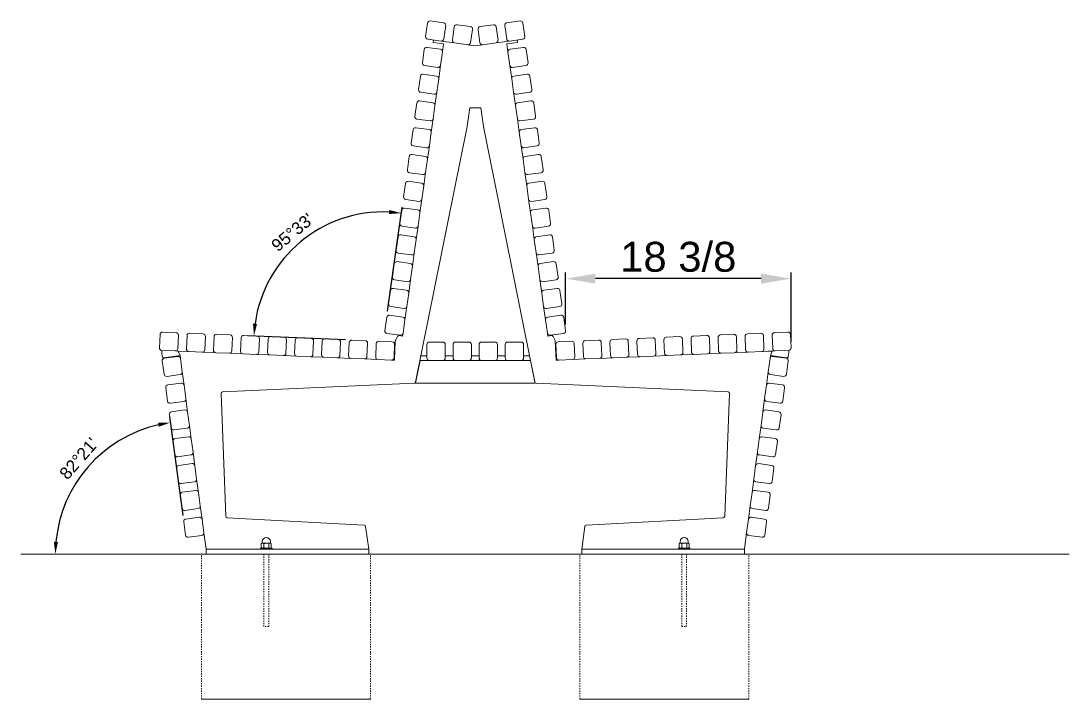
# Model space of a CAD drawing. Header units: inches. Extents: x -7 to 252, y -1 to 205.
# Drawn here: x 166.4 to 251.8, y 142.3 to 197.5 of the extents above; entities that cross this region are included whole.
import ezdxf

# ---------------------------------------------------------------- set-up
doc = ezdxf.new("R2010")
doc.units = ezdxf.units.IN
doc.linetypes.add('HIDDEN', pattern=[1.905, 1.27, -0.635])
for name, color, linetype, lineweight in [('ZANO_R', 7, 'Continuous', 0), ('ZANO_R_przerywana', 250, 'HIDDEN', 0), ('ZANO_W', 1, 'Continuous', 0)]:
    doc.layers.add(name, color=color, linetype=linetype, lineweight=lineweight)
doc.styles.get("Standard").update_dxf_attribs({"font": 'ARIALUNI.TTF'})
doc.dimstyles.new('amerykanie', dxfattribs={"dimtxt": 50, "dimasz": 50, "dimexe": 0.5, "dimexo": 0.5, "dimgap": 1, "dimtad": 1, "dimdec": 0, "dimzin": 0, "dimlunit": 5, "dimtxsty": 'Standard', "dimcen": 0.09, "dimclrd": 1, "dimclre": 1, "dimclrt": 1, "dimazin": 0, "dimtfac": 1, "dimtdec": 0, "dimtmove": 0, "dimatfit": 3, "dimfxl": 1, "dimtzin": 0, "dimarcsym": 1})

# ---------------------------------------------------------------- blocks, each defined once
blk = doc.blocks.new('*D374')
at = {"layer": 'ZANO_W', "color": 1, "lineweight": -2}
blk.add_line((179.6, 157.21), (178.515, 165.297), dxfattribs=at)
blk.add_arc((180.021, 154.073), 10.825, 102.9367, 174.70526, dxfattribs=at)
at = {"layer": 'ZANO_W', "color": 1}
for points in [[(177.627, 164.459), (177.568, 164.787), (178.581, 164.802)], [(169.075, 155.079), (169.408, 155.064), (169.196, 154.073)]]:
    blk.add_solid(points, dxfattribs=at)
at = {"layer": 'ZANO_W', "color": 1, "insert": (171.109, 161.868), "char_height": 1, "attachment_point": 5, "rotation": 48.82098}
blk.add_mtext("82%%d21'", dxfattribs=at)
blk = doc.blocks.new('*D375')
at = {"layer": 'ZANO_W', "color": 1, "lineweight": -2}
for p, q in [((196.274, 173.875), (197.464, 182.365)), ((192.851, 171.542), (184.88, 171.879))]:
    blk.add_line(p, q, dxfattribs=at)
blk.add_arc((195.929, 171.412), 10.559, 87.45341, 172.15175, dxfattribs=at)
at = {"layer": 'ZANO_W', "color": 1}
for points in [[(196.383, 181.795), (196.414, 182.127), (197.394, 181.87)], [(185.303, 172.869), (185.635, 172.839), (185.379, 171.858)]]:
    blk.add_solid(points, dxfattribs=at)
at = {"layer": 'ZANO_W', "color": 1, "insert": (188.52, 180.304), "char_height": 1, "attachment_point": 5, "rotation": 39.80258}
blk.add_mtext("95%%d33'", dxfattribs=at)
blk = doc.blocks.new('*D376')
at = {"layer": 'ZANO_W', "color": 1, "lineweight": -2}
for p, q in [((210.779, 172.788), (210.779, 177.028)), ((229.151, 171.383), (229.151, 177.028)), ((226.714, 176.528), (213.216, 176.528))]:
    blk.add_line(p, q, dxfattribs=at)
at = {"layer": 'ZANO_W', "color": 1}
for points in [[(213.216, 176.934), (213.216, 176.122), (210.779, 176.528)], [(226.714, 176.122), (226.714, 176.934), (229.151, 176.528)]]:
    blk.add_solid(points, dxfattribs=at)
at = {"layer": 'ZANO_W', "color": 1, "insert": (219.965, 178.294), "char_height": 2.4375, "attachment_point": 5}
blk.add_mtext('18 3/8', dxfattribs=at)

msp = doc.modelspace()

# ---------------------------------------------------------------- linework, layer by layer
at = {"layer": 'ZANO_R'}
for p, q in [((199.3721, 196.27173), (199.52504, 197.36343)), ((199.7473, 197.53107), (200.839, 197.37813)), ((205.99161, 197.37813), (207.08331, 197.53107)), ((207.30557, 197.36343), (207.4585, 196.27173)), ((201.00663, 197.15587), (200.8537, 196.06418)), ((201.5555, 195.96586), (201.70844, 197.05756)), ((201.93069, 197.2252), (203.02239, 197.07226)), ((203.19003, 196.85), (203.03709, 195.75831)), ((203.79352, 195.75831), (203.64058, 196.85)), ((203.80822, 197.07226), (204.89992, 197.2252)), ((205.12217, 197.05756), (205.27511, 195.96586)), ((205.97691, 196.06418), (205.82398, 197.15587)), ((200.63144, 195.89654), (199.53974, 196.04948)), ((200.00761, 195.98393), (199.97572, 195.77638)), ((199.97572, 195.77638), (200.83624, 195.65583)), ((200.63144, 195.89654), (201.72314, 195.74361)), ((200.74521, 195.00601), (200.83624, 195.65583)), ((202.81484, 195.59067), (201.72314, 195.74361)), ((205.10747, 195.74361), (204.01577, 195.59067)), ((206.19917, 195.89654), (205.10747, 195.74361)), ((205.99435, 195.65596), (206.85211, 195.77612)), ((206.0854, 195.00601), (205.99435, 195.65596)), ((207.29087, 196.04948), (206.19917, 195.89654)), ((206.85211, 195.77612), (206.823, 195.98393)), ((199.11068, 194.12187), (199.26362, 195.21356)), ((199.48588, 195.3812), (200.57757, 195.22826)), ((200.74521, 195.00601), (200.59227, 193.91431)), ((202.81484, 195.59067), (203.41531, 195.50655)), ((204.01577, 195.59067), (203.41531, 195.50655)), ((206.23833, 193.91431), (206.0854, 195.00601)), ((206.25303, 195.22826), (207.34473, 195.3812)), ((207.56699, 195.21356), (207.71992, 194.12187)), ((200.37002, 193.74667), (199.27832, 193.89961)), ((200.43934, 192.82261), (200.59227, 193.91431)), ((206.39127, 192.82261), (206.23833, 193.91431)), ((207.55229, 193.89961), (206.46059, 193.74667)), ((199.18001, 193.1978), (200.2717, 193.04487)), ((206.55891, 193.04487), (207.6506, 193.1978)), ((198.80481, 191.93847), (198.95775, 193.03017)), ((200.43934, 192.82261), (200.2864, 191.73091)), ((206.54421, 191.73091), (206.39127, 192.82261)), ((207.87286, 193.03017), (208.0258, 191.93847)), ((200.06415, 191.56328), (198.97245, 191.71621)), ((200.13347, 190.63921), (200.2864, 191.73091)), ((206.69714, 190.63921), (206.54421, 191.73091)), ((207.85816, 191.71621), (206.76646, 191.56328)), ((198.49894, 189.75507), (198.65188, 190.84677)), ((198.87413, 191.01441), (199.96583, 190.86147)), ((200.13347, 190.63921), (199.98053, 189.54752)), ((206.85008, 189.54752), (206.69714, 190.63921)), ((206.86478, 190.86147), (207.95648, 191.01441)), ((208.17873, 190.84677), (208.33167, 189.75507)), ((202.96795, 190.44051), (202.75547, 188.92381)), ((202.96795, 190.44051), (203.86266, 190.44051)), ((203.86266, 190.44051), (204.07514, 188.92381)), ((202.75428, 188.91685), (198.55723, 168.1021)), ((198.56826, 188.83101), (199.65996, 188.67807)), ((199.75827, 189.37988), (198.66658, 189.53282)), ((199.8276, 188.45582), (199.98053, 189.54752)), ((204.07632, 188.91685), (208.27338, 168.1021)), ((207.00301, 188.45582), (206.85008, 189.54752)), ((208.16403, 189.53282), (207.07233, 189.37988)), ((207.17065, 188.67807), (208.26235, 188.83101)), ((198.19307, 187.57168), (198.34601, 188.66337)), ((199.8276, 188.45582), (199.67466, 187.36412)), ((207.15595, 187.36412), (207.00301, 188.45582)), ((208.4846, 188.66337), (208.63754, 187.57168)), ((199.4524, 187.19648), (198.3607, 187.34942)), ((199.52172, 186.27242), (199.67466, 187.36412)), ((207.30889, 186.27242), (207.15595, 187.36412)), ((208.4699, 187.34942), (207.37821, 187.19648)), ((197.8872, 185.38828), (198.04013, 186.47998)), ((198.26239, 186.64761), (199.35409, 186.49468)), ((199.52172, 186.27242), (199.36879, 185.18072)), ((207.46182, 185.18072), (207.30889, 186.27242)), ((207.47652, 186.49468), (208.56822, 186.64761)), ((208.79048, 186.47998), (208.94341, 185.38828)), ((199.14653, 185.01309), (198.05483, 185.16602)), ((199.21585, 184.08903), (199.36879, 185.18072)), ((207.61476, 184.08903), (207.46182, 185.18072)), ((208.77578, 185.16602), (207.68408, 185.01309)), ((197.58132, 183.20488), (197.73426, 184.29658)), ((197.95652, 184.46422), (199.04821, 184.31128)), ((199.21585, 184.08903), (199.06292, 182.99733)), ((207.76769, 182.99733), (207.61476, 184.08903)), ((207.78239, 184.31128), (208.87409, 184.46422)), ((209.09635, 184.29658), (209.24928, 183.20488)), ((198.84066, 182.82969), (197.74896, 182.98263)), ((198.90998, 181.90563), (199.06292, 182.99733)), ((207.92063, 181.90563), (207.76769, 182.99733)), ((209.08165, 182.98263), (207.98995, 182.82969)), ((197.27545, 181.02149), (197.42839, 182.11319)), ((197.65065, 182.28082), (198.74234, 182.12789)), ((208.08827, 182.12789), (209.17996, 182.28082)), ((209.40222, 182.11319), (209.55516, 181.02149)), ((198.90998, 181.90563), (198.75704, 180.81393)), ((208.07357, 180.81393), (207.92063, 181.90563)), ((198.53479, 180.6463), (197.44309, 180.79923)), ((198.60411, 179.72223), (198.75704, 180.81393)), ((208.2265, 179.72223), (208.07357, 180.81393)), ((209.38752, 180.79923), (208.29582, 180.6463)), ((196.96958, 178.83809), (197.12252, 179.92979)), ((197.34477, 180.09743), (198.43647, 179.94449)), ((198.60411, 179.72223), (198.45117, 178.63054)), ((208.37944, 178.63054), (208.2265, 179.72223)), ((208.39414, 179.94449), (209.48584, 180.09743)), ((209.70809, 179.92979), (209.86103, 178.83809)), ((198.22892, 178.4629), (197.13722, 178.61584)), ((198.29823, 177.53884), (198.45117, 178.63054)), ((208.53237, 177.53884), (208.37944, 178.63054)), ((209.69339, 178.61584), (208.60169, 178.4629)), ((196.66371, 176.6547), (196.81665, 177.74639)), ((197.0389, 177.91403), (198.1306, 177.76109)), ((208.70001, 177.76109), (209.79171, 177.91403)), ((210.01396, 177.74639), (210.1669, 176.6547)), ((198.29823, 177.53884), (198.1453, 176.44714)), ((208.68531, 176.44714), (208.53237, 177.53884)), ((197.92304, 176.2795), (196.83134, 176.43244)), ((197.99236, 175.35544), (198.1453, 176.44714)), ((208.83825, 175.35544), (208.68531, 176.44714)), ((209.99926, 176.43244), (208.90757, 176.2795)), ((196.35784, 174.4713), (196.51077, 175.563)), ((196.73303, 175.73063), (197.82473, 175.5777)), ((197.99236, 175.35544), (197.83943, 174.26374)), ((208.99118, 174.26374), (208.83825, 175.35544)), ((209.00588, 175.5777), (210.09758, 175.73063)), ((210.31984, 175.563), (210.47277, 174.4713)), ((197.68649, 173.17205), (197.83943, 174.26374)), ((209.14412, 173.17205), (208.99118, 174.26374)), ((196.42716, 173.54724), (197.51886, 173.3943)), ((197.61717, 174.09611), (196.52547, 174.24904)), ((210.30514, 174.24904), (209.21344, 174.09611)), ((209.31175, 173.3943), (210.40345, 173.54724)), ((196.05197, 172.2879), (196.2049, 173.3796)), ((197.68649, 173.17205), (197.53356, 172.08035)), ((209.29705, 172.08035), (209.14412, 173.17205)), ((210.62571, 173.3796), (210.77864, 172.2879)), ((177.6796, 170.88331), (177.72615, 171.98469)), ((177.93114, 172.17305), (179.03251, 172.1265)), ((179.22087, 171.92152), (179.17432, 170.82014)), ((179.88235, 170.79022), (179.9289, 171.89159)), ((180.13389, 172.07995), (181.23526, 172.0334)), ((181.42362, 171.82842), (181.37707, 170.72704)), ((182.0851, 170.69712), (182.13165, 171.79849)), ((182.33664, 171.98685), (183.43801, 171.9403)), ((183.62637, 171.73532), (183.57982, 170.63394)), ((184.28785, 170.60402), (184.3344, 171.70539)), ((184.53939, 171.89375), (185.64076, 171.8472)), ((186.74214, 171.80065), (187.84351, 171.7541)), ((188.94489, 171.70755), (190.04626, 171.661)), ((197.3113, 171.91271), (196.2196, 172.06565)), ((196.90456, 171.47426), (197.07342, 171.82353)), ((197.19614, 171.88909), (197.50078, 171.84641)), ((197.50078, 171.84641), (197.53356, 172.08035)), ((209.32983, 171.84641), (209.29705, 172.08035)), ((209.63447, 171.88909), (209.32983, 171.84641)), ((210.61101, 172.06565), (209.51931, 171.91271)), ((209.92605, 171.47426), (209.75719, 171.82353)), ((216.78443, 171.66101), (217.8858, 171.70756)), ((218.98718, 171.75411), (220.08855, 171.80066)), ((221.18993, 171.84721), (222.2913, 171.89376)), ((222.49629, 171.70539), (222.54284, 170.60402)), ((223.25087, 170.63394), (223.20432, 171.73532)), ((223.39268, 171.94031), (224.49405, 171.98686)), ((224.69904, 171.79849), (224.74559, 170.69712)), ((225.45362, 170.72704), (225.40707, 171.82842)), ((225.59543, 172.03341), (226.6968, 172.07996)), ((226.90179, 171.89159), (226.94834, 170.79022)), ((227.65637, 170.82014), (227.60982, 171.92152)), ((227.79818, 172.12651), (228.89955, 172.17305)), ((229.10454, 171.98469), (229.15109, 170.88332)), ((185.82912, 171.64222), (185.78257, 170.54084)), ((186.4906, 170.51092), (186.53715, 171.61229)), ((188.03187, 171.54912), (187.98532, 170.44774)), ((188.69335, 170.41782), (188.7399, 171.51919)), ((190.23462, 171.45602), (190.18807, 170.35464)), ((190.8961, 170.32472), (190.94265, 171.42609)), ((191.14764, 171.61445), (192.24901, 171.5679)), ((192.43737, 171.36292), (192.39082, 170.26154)), ((193.09885, 170.23162), (193.1454, 171.33299)), ((193.35039, 171.52135), (194.45176, 171.4748)), ((194.64012, 171.26982), (194.59357, 170.16844)), ((195.3016, 170.13852), (195.34815, 171.23989)), ((195.55314, 171.42825), (196.65451, 171.38171)), ((196.84287, 171.17672), (196.79632, 170.07534)), ((196.82735, 169.87701), (196.89289, 171.42784)), ((199.47832, 170.06011), (199.47832, 171.16247)), ((199.67517, 171.35932), (200.77753, 171.35932)), ((200.97438, 171.16247), (200.97438, 170.06011)), ((201.6043, 170.06011), (201.6043, 171.16247)), ((201.80115, 171.35932), (202.90351, 171.35932)), ((203.10036, 171.16247), (203.10036, 170.06011)), ((203.73027, 170.06011), (203.73027, 171.16247)), ((203.92712, 171.35932), (205.02948, 171.35932)), ((205.22633, 171.16247), (205.22633, 170.06011)), ((205.85625, 170.06011), (205.85625, 171.16247)), ((206.0531, 171.35932), (207.15546, 171.35932)), ((207.35231, 171.16247), (207.35231, 170.06011)), ((210.00326, 169.87701), (209.93772, 171.42784)), ((210.03437, 170.07535), (209.98782, 171.17672)), ((210.17618, 171.38171), (211.27755, 171.42826)), ((211.48254, 171.2399), (211.52909, 170.13852)), ((212.23712, 170.16845), (212.19057, 171.26982)), ((212.37893, 171.47481), (213.4803, 171.52136)), ((213.68529, 171.333), (213.73184, 170.23162)), ((214.43987, 170.26155), (214.39332, 171.36292)), ((214.58168, 171.56791), (215.68305, 171.61446)), ((215.88804, 171.4261), (215.93459, 170.32472)), ((216.64262, 170.35465), (216.59607, 171.45602)), ((218.09079, 171.5192), (218.13734, 170.41782)), ((218.84537, 170.44775), (218.79882, 171.54912)), ((220.29354, 171.61229), (220.34009, 170.51092)), ((221.04812, 170.54084), (221.00157, 171.64222)), ((177.86887, 170.67829), (177.86221, 170.52095)), ((177.90593, 170.18319), (177.86221, 170.52095)), ((178.96933, 170.63178), (177.86796, 170.67833)), ((179.35831, 170.25834), (178.03877, 170.08129)), ((178.07612, 170.04658), (179.16869, 170.19317)), ((178.96933, 170.63178), (179.20526, 170.62181)), ((179.35868, 170.25747), (179.20526, 170.62181)), ((179.20526, 170.62181), (180.07071, 170.58523)), ((179.38997, 170.02425), (179.35868, 170.25747)), ((179.38997, 170.02425), (179.53656, 168.93168)), ((181.17208, 170.53868), (180.07071, 170.58523)), ((181.17208, 170.53868), (182.27346, 170.49213)), ((183.37483, 170.44558), (182.27346, 170.49213)), ((183.37483, 170.44558), (184.47621, 170.39903)), ((185.57758, 170.35248), (184.47621, 170.39903)), ((185.57758, 170.35248), (186.67896, 170.30593)), ((187.78033, 170.25938), (186.67896, 170.30593)), ((187.78033, 170.25938), (188.88171, 170.21283)), ((189.98308, 170.16628), (188.88171, 170.21283)), ((189.98308, 170.16628), (191.08446, 170.11973)), ((192.18584, 170.07318), (191.08446, 170.11973)), ((192.18584, 170.07318), (193.28721, 170.02663)), ((194.38859, 169.98008), (193.28721, 170.02663)), ((194.38859, 169.98008), (195.48996, 169.93353)), ((198.98975, 170.24712), (199.47832, 170.24712)), ((200.97438, 170.24712), (201.6043, 170.24712)), ((203.10036, 170.24712), (203.73027, 170.24712)), ((205.22633, 170.24712), (205.85625, 170.24712)), ((207.35231, 170.24712), (207.84086, 170.24712)), ((212.4421, 169.98008), (211.34073, 169.93354)), ((212.4415, 169.98006), (211.34132, 169.93356)), ((213.54348, 170.02663), (212.4421, 169.98008)), ((214.64485, 170.07318), (213.54348, 170.02663)), ((214.64425, 170.07316), (213.54407, 170.02666)), ((215.74623, 170.11973), (214.64485, 170.07318)), ((216.8476, 170.16628), (215.74623, 170.11973)), ((216.84701, 170.16626), (215.74682, 170.11976)), ((217.94898, 170.21283), (216.8476, 170.16628)), ((219.05035, 170.25938), (217.94898, 170.21283)), ((219.04976, 170.25936), (217.94957, 170.21286)), ((220.15173, 170.30593), (219.05035, 170.25938)), ((221.2531, 170.35248), (220.15173, 170.30593)), ((221.25251, 170.35246), (220.15233, 170.30596)), ((222.35448, 170.39903), (221.2531, 170.35248)), ((223.45585, 170.44558), (222.35448, 170.39903)), ((223.45526, 170.44556), (222.35508, 170.39906)), ((224.55723, 170.49213), (223.45585, 170.44558)), ((225.6586, 170.53868), (224.55723, 170.49213)), ((225.65801, 170.53866), (224.55783, 170.49216)), ((226.75998, 170.58523), (225.6586, 170.53868)), ((227.62534, 170.62181), (226.75998, 170.58523)), ((227.86076, 170.63176), (226.76058, 170.58526)), ((227.29392, 168.93078), (227.44052, 170.02335)), ((227.44052, 170.02335), (227.47193, 170.25747)), ((227.47193, 170.25747), (227.62534, 170.62181)), ((227.4723, 170.25834), (228.79182, 170.08129)), ((227.6618, 170.19227), (228.75437, 170.04568)), ((228.96273, 170.67833), (227.86135, 170.63178)), ((228.92466, 170.18319), (228.96837, 170.52095)), ((228.96172, 170.67829), (228.96837, 170.52095)), ((178.05379, 168.73273), (177.9072, 169.8253)), ((196.59134, 169.88698), (195.48996, 169.93353)), ((196.59134, 169.88698), (196.82735, 169.87701)), ((198.53816, 168.00736), (198.91574, 169.86326)), ((198.91574, 169.86326), (207.91487, 169.86326)), ((207.91487, 169.86326), (208.29245, 168.00736)), ((210.23935, 169.88699), (210.00326, 169.87701)), ((210.23876, 169.88696), (210.00326, 169.87701)), ((211.34073, 169.93354), (210.23935, 169.88699)), ((228.92329, 169.8244), (228.7767, 168.73183)), ((179.36764, 168.7104), (178.27507, 168.56381)), ((179.68316, 167.83911), (179.53656, 168.93168)), ((227.14733, 167.83821), (227.29392, 168.93078)), ((228.55542, 168.56291), (227.46285, 168.7095)), ((178.34698, 166.5476), (178.20039, 167.64017)), ((178.36931, 167.86144), (179.46188, 168.00804)), ((179.68316, 167.83911), (179.82975, 166.74655)), ((198.44687, 168.00746), (182.81529, 167.29018)), ((198.53823, 168.00772), (198.44687, 168.00746)), ((208.29245, 168.00736), (198.53816, 168.00736)), ((208.31227, 168.03578), (208.28668, 168.03571)), ((208.38374, 168.00746), (224.01532, 167.29018)), ((227.00074, 166.74565), (227.14733, 167.83821)), ((227.36861, 168.00714), (228.46118, 167.86054)), ((228.6301, 167.63926), (228.48351, 166.5467)), ((179.97634, 165.65398), (179.82975, 166.74655)), ((182.70268, 167.16767), (183.08635, 157.15745)), ((224.128, 167.16992), (223.74424, 157.15745)), ((224.12793, 167.16767), (223.74426, 157.15745)), ((226.85414, 165.65308), (227.00074, 166.74565)), ((179.66083, 166.52527), (178.56826, 166.37867)), ((178.6625, 165.67631), (179.75506, 165.8229)), ((227.07542, 165.822), (228.16799, 165.67541)), ((228.26223, 166.37777), (227.16966, 166.52437)), ((178.64017, 164.36246), (178.49357, 165.45503)), ((179.97634, 165.65398), (180.12294, 164.56141)), ((226.70755, 164.56051), (226.85414, 165.65308)), ((228.33691, 165.45413), (228.19032, 164.36156)), ((179.95401, 164.34013), (178.86145, 164.19354)), ((180.26953, 163.46884), (180.12294, 164.56141)), ((226.56096, 163.46794), (226.70755, 164.56051)), ((227.96904, 164.19264), (226.87647, 164.33923)), ((178.93335, 162.17733), (178.78676, 163.26989)), ((178.95568, 163.49117), (180.04825, 163.63777)), ((180.26953, 163.46884), (180.41612, 162.37628)), ((226.41436, 162.37538), (226.56096, 163.46794)), ((226.78224, 163.63687), (227.8748, 163.49027)), ((228.04373, 163.26899), (227.89713, 162.17643)), ((180.56272, 161.28371), (180.41612, 162.37628)), ((226.26777, 161.28281), (226.41436, 162.37538)), ((180.2472, 162.155), (179.15463, 162.0084)), ((179.24887, 161.30604), (180.34144, 161.45263)), ((226.48905, 161.45173), (227.58162, 161.30514)), ((227.67586, 162.0075), (226.58329, 162.1541)), ((179.22654, 159.99219), (179.07995, 161.08476)), ((180.56272, 161.28371), (180.70931, 160.19114)), ((226.12118, 160.19024), (226.26777, 161.28281)), ((227.75054, 161.08386), (227.60395, 159.99129)), ((180.54039, 159.96986), (179.44782, 159.82327)), ((180.85591, 159.09857), (180.70931, 160.19114)), ((225.97458, 159.09767), (226.12118, 160.19024)), ((227.38267, 159.82237), (226.2901, 159.96896)), ((179.51973, 157.80706), (179.37314, 158.89962)), ((179.54206, 159.1209), (180.63463, 159.2675)), ((180.85591, 159.09857), (181.0025, 158.006)), ((225.82799, 158.0051), (225.97458, 159.09767)), ((226.19586, 159.2666), (227.28843, 159.12)), ((227.45735, 158.89872), (227.31076, 157.80616)), ((180.83358, 157.78472), (179.74101, 157.63813)), ((181.14909, 156.91344), (181.0025, 158.006)), ((225.6814, 156.91254), (225.82799, 158.0051)), ((227.08948, 157.63723), (225.99691, 157.78382)), ((179.81292, 155.62192), (179.66632, 156.71449)), ((179.83525, 156.93577), (180.92781, 157.08236)), ((181.14909, 156.91344), (181.29569, 155.82087)), ((183.198, 157.04404), (194.37149, 156.44013)), ((194.48218, 156.3379), (194.73329, 154.46635)), ((212.34841, 156.3379), (212.0973, 154.46635)), ((212.34843, 156.3379), (212.09732, 154.46635)), ((223.63259, 157.04404), (212.4591, 156.44013)), ((223.63261, 157.04404), (212.45912, 156.44013)), ((225.5348, 155.81997), (225.6814, 156.91254)), ((225.90267, 157.08146), (226.99524, 156.93487)), ((227.16417, 156.71359), (227.01757, 155.62102)), ((181.12676, 155.59959), (180.03419, 155.453)), ((181.47743, 154.46635), (181.29569, 155.82087)), ((225.35318, 154.46635), (225.5348, 155.81997)), ((226.79629, 155.4521), (225.70373, 155.59869)), ((186.03253, 154.95848), (185.97771, 154.92683)), ((185.97771, 154.92683), (185.97771, 154.59642)), ((186.08, 154.95848), (186.03253, 154.95848)), ((186.05221, 155.09627), (186.05221, 154.96832)), ((186.38686, 154.95848), (186.08, 154.95848)), ((186.18229, 154.92683), (186.18229, 154.59642)), ((186.69372, 154.95848), (186.38686, 154.95848)), ((186.59143, 154.92683), (186.59143, 154.59642)), ((186.74119, 154.95848), (186.69372, 154.95848)), ((186.7215, 154.96832), (186.7215, 155.09627)), ((186.796, 154.92683), (186.74119, 154.95848)), ((186.796, 154.92683), (186.796, 154.59642)), ((220.08942, 154.95848), (220.03461, 154.92683)), ((220.03461, 154.92683), (220.03461, 154.59642)), ((220.13689, 154.95848), (220.08942, 154.95848)), ((220.10911, 155.09627), (220.10911, 154.96832)), ((220.44375, 154.95848), (220.13689, 154.95848)), ((220.23918, 154.92683), (220.23918, 154.59642)), ((220.75061, 154.95848), (220.44375, 154.95848)), ((220.64832, 154.92683), (220.64832, 154.59642)), ((220.79808, 154.95848), (220.75061, 154.95848)), ((220.7784, 154.96832), (220.7784, 155.09627)), ((220.8529, 154.92683), (220.79808, 154.95848)), ((220.8529, 154.92683), (220.8529, 154.59642)), ((181.10447, 154.07265), (166.39235, 154.07265)), ((166.39235, 154.07265), (240.00739, 154.07265)), ((194.88395, 154.07265), (181.10447, 154.07265)), ((181.10447, 154.07265), (194.88395, 154.07265)), ((181.47743, 154.07265), (181.47743, 154.46635)), ((181.47743, 154.46635), (181.64104, 154.46635)), ((181.64104, 154.46635), (194.58194, 154.46635)), ((185.91442, 154.56478), (185.91442, 154.46635)), ((186.8593, 154.56478), (185.91442, 154.56478)), ((185.97771, 154.59642), (186.03253, 154.56478)), ((186.58325, 154.07265), (186.19047, 154.07265)), ((186.58325, 154.07265), (186.19047, 154.07265)), ((186.74119, 154.56478), (186.796, 154.59642)), ((186.8593, 154.46635), (186.8593, 154.56478)), ((194.58194, 154.46635), (194.73329, 154.46635)), ((194.73329, 154.46635), (194.73329, 154.07265)), ((194.73329, 154.46635), (194.73329, 154.07265)), ((194.73329, 154.46635), (194.73329, 154.46635)), ((225.72614, 154.07265), (211.94666, 154.07265)), ((211.94666, 154.07265), (225.72614, 154.07265)), ((212.0973, 154.07265), (212.0973, 154.46635)), ((212.09732, 154.07265), (212.09732, 154.46635)), ((212.09732, 154.46635), (212.24867, 154.46635)), ((212.09732, 154.46635), (212.09732, 154.46635)), ((212.24867, 154.46635), (225.18957, 154.46635)), ((219.97131, 154.56478), (219.97131, 154.46635)), ((220.91619, 154.56478), (219.97131, 154.56478)), ((220.03461, 154.59642), (220.08942, 154.56478)), ((220.24736, 154.07265), (220.64014, 154.07265)), ((220.24736, 154.07265), (220.64014, 154.07265)), ((220.79808, 154.56478), (220.8529, 154.59642)), ((220.91619, 154.46635), (220.91619, 154.56478)), ((225.18957, 154.46635), (225.35318, 154.46635)), ((225.35318, 154.46635), (225.35318, 154.07265)), ((236.48234, 154.07265), (251.80946, 154.07265))]:
    msp.add_line(p, q, dxfattribs=at)
at = {"layer": 'ZANO_R', "flags": 128}
for points in [[(185.97771, 154.92683), (186.02783, 154.94979), (186.08, 154.95848)], [(186.59143, 154.92683), (186.43952, 154.95623), (186.38686, 154.95848)], [(186.59143, 154.92683), (186.64154, 154.94979), (186.69372, 154.95848)], [(220.03461, 154.92683), (220.08472, 154.94979), (220.13689, 154.95848)], [(220.64832, 154.92683), (220.49641, 154.95623), (220.44375, 154.95848)], [(220.64832, 154.92683), (220.69844, 154.94979), (220.75061, 154.95848)], [(186.18229, 154.59642), (186.13217, 154.57346), (186.08, 154.56478)], [(186.38686, 154.56478), (186.43952, 154.56702), (186.59143, 154.59642)], [(186.796, 154.59642), (186.74589, 154.57346), (186.69372, 154.56478)], [(220.23918, 154.59642), (220.18907, 154.57346), (220.13689, 154.56478)], [(220.44375, 154.56478), (220.49641, 154.56702), (220.64832, 154.59642)], [(220.8529, 154.59642), (220.80278, 154.57346), (220.75061, 154.56478)]]:
    msp.add_lwpolyline(points, dxfattribs=at)
at = {"layer": 'ZANO_R'}
for centre, radius, start, end in [((199.71999, 197.33612), 0.19685, 82.0253323, 172.0253323), ((200.81169, 197.18319), 0.19685, 352.0253323, 82.0253323), ((206.01892, 197.18319), 0.19685, 97.9746677, 187.9746677), ((207.11062, 197.33612), 0.19685, 7.9746677, 97.9746677), ((201.90338, 197.03025), 0.19685, 82.0253323, 172.0253323), ((202.99508, 196.87731), 0.19685, 352.0253323, 82.0253323), ((203.83553, 196.87731), 0.19685, 97.9746677, 187.9746677), ((204.92723, 197.03025), 0.19685, 7.9746677, 97.9746677), ((199.56705, 196.24442), 0.19685, 172.0253323, 262.0253323), ((200.65875, 196.09149), 0.19685, 262.0253323, 352.0253323), ((201.75045, 195.93855), 0.19685, 172.0253323, 262.0253323), ((202.84215, 195.78562), 0.19685, 262.0253323, 352.0253323), ((203.98846, 195.78562), 0.19685, 187.9746677, 277.9746677), ((205.08016, 195.93855), 0.19685, 277.9746677, 7.9746677), ((206.17186, 196.09149), 0.19685, 187.9746677, 277.9746677), ((207.26356, 196.24442), 0.19685, 277.9746677, 7.9746677), ((199.45857, 195.18625), 0.19685, 82.0253323, 172.0253323), ((200.55026, 195.03332), 0.19685, 352.0253323, 82.0253323), ((206.28034, 195.03332), 0.19685, 97.9746677, 187.9746677), ((207.37204, 195.18625), 0.19685, 7.9746677, 97.9746677), ((199.30563, 194.09455), 0.19685, 172.0253323, 262.0253323), ((200.39733, 193.94162), 0.19685, 262.0253323, 352.0253323), ((206.43328, 193.94162), 0.19685, 187.9746677, 277.9746677), ((207.52498, 194.09455), 0.19685, 277.9746677, 7.9746677), ((199.15269, 193.00286), 0.19685, 82.0253323, 172.0253323), ((200.24439, 192.84992), 0.19685, 352.0253323, 82.0253323), ((206.58622, 192.84992), 0.19685, 97.9746677, 187.9746677), ((207.67791, 193.00286), 0.19685, 7.9746677, 97.9746677), ((198.99976, 191.91116), 0.19685, 172.0253323, 262.0253323), ((200.09146, 191.75822), 0.19685, 262.0253323, 352.0253323), ((206.73915, 191.75822), 0.19685, 187.9746677, 277.9746677), ((207.83085, 191.91116), 0.19685, 277.9746677, 7.9746677), ((198.84682, 190.81946), 0.19685, 82.0253323, 172.0253323), ((199.93852, 190.66652), 0.19685, 352.0253323, 82.0253323), ((206.89209, 190.66652), 0.19685, 97.9746677, 187.9746677), ((207.98379, 190.81946), 0.19685, 7.9746677, 97.9746677), ((198.69389, 189.72776), 0.19685, 172.0253323, 262.0253323), ((208.13672, 189.72776), 0.19685, 277.9746677, 7.9746677), ((198.54095, 188.63606), 0.19685, 82.0253323, 172.0253323), ((199.78558, 189.57483), 0.19685, 262.0253323, 352.0253323), ((202.6385, 188.9402), 0.11811, 348.5998383, 352.0253323), ((204.1921, 188.9402), 0.11811, 187.9746677, 191.4001617), ((207.04502, 189.57483), 0.19685, 187.9746677, 277.9746677), ((208.28966, 188.63606), 0.19685, 7.9746677, 97.9746677), ((199.63265, 188.48313), 0.19685, 352.0253323, 82.0253323), ((207.19796, 188.48313), 0.19685, 97.9746677, 187.9746677), ((198.38801, 187.54437), 0.19685, 172.0253323, 262.0253323), ((199.47971, 187.39143), 0.19685, 262.0253323, 352.0253323), ((207.3509, 187.39143), 0.19685, 187.9746677, 277.9746677), ((208.44259, 187.54437), 0.19685, 277.9746677, 7.9746677), ((198.23508, 186.45267), 0.19685, 82.0253323, 172.0253323), ((199.32678, 186.29973), 0.19685, 352.0253323, 82.0253323), ((207.50383, 186.29973), 0.19685, 97.9746677, 187.9746677), ((208.59553, 186.45267), 0.19685, 7.9746677, 97.9746677), ((198.08214, 185.36097), 0.19685, 172.0253323, 262.0253323), ((208.74847, 185.36097), 0.19685, 277.9746677, 7.9746677), ((199.17384, 185.20803), 0.19685, 262.0253323, 352.0253323), ((207.65677, 185.20803), 0.19685, 187.9746677, 277.9746677), ((197.92921, 184.26927), 0.19685, 82.0253323, 172.0253323), ((199.02091, 184.11634), 0.19685, 352.0253323, 82.0253323), ((207.8097, 184.11634), 0.19685, 97.9746677, 187.9746677), ((208.9014, 184.26927), 0.19685, 7.9746677, 97.9746677), ((197.77627, 183.17757), 0.19685, 172.0253323, 262.0253323), ((198.86797, 183.02464), 0.19685, 262.0253323, 352.0253323), ((207.96264, 183.02464), 0.19685, 187.9746677, 277.9746677), ((209.05434, 183.17757), 0.19685, 277.9746677, 7.9746677), ((197.62334, 182.08588), 0.19685, 82.0253323, 172.0253323), ((198.71503, 181.93294), 0.19685, 352.0253323, 82.0253323), ((208.11558, 181.93294), 0.19685, 97.9746677, 187.9746677), ((209.20727, 182.08588), 0.19685, 7.9746677, 97.9746677), ((197.4704, 180.99418), 0.19685, 172.0253323, 262.0253323), ((198.5621, 180.84124), 0.19685, 262.0253323, 352.0253323), ((208.26851, 180.84124), 0.19685, 187.9746677, 277.9746677), ((209.36021, 180.99418), 0.19685, 277.9746677, 7.9746677), ((197.31746, 179.90248), 0.19685, 82.0253323, 172.0253323), ((198.40916, 179.74954), 0.19685, 352.0253323, 82.0253323), ((208.42145, 179.74954), 0.19685, 97.9746677, 187.9746677), ((209.51315, 179.90248), 0.19685, 7.9746677, 97.9746677), ((197.16453, 178.81078), 0.19685, 172.0253323, 262.0253323), ((198.25623, 178.65785), 0.19685, 262.0253323, 352.0253323), ((208.57438, 178.65785), 0.19685, 187.9746677, 277.9746677), ((209.66608, 178.81078), 0.19685, 277.9746677, 7.9746677), ((197.01159, 177.71908), 0.19685, 82.0253323, 172.0253323), ((198.10329, 177.56615), 0.19685, 352.0253323, 82.0253323), ((208.72732, 177.56615), 0.19685, 97.9746677, 187.9746677), ((209.81902, 177.71908), 0.19685, 7.9746677, 97.9746677), ((196.85866, 176.62739), 0.19685, 172.0253323, 262.0253323), ((197.95035, 176.47445), 0.19685, 262.0253323, 352.0253323), ((208.88026, 176.47445), 0.19685, 187.9746677, 277.9746677), ((209.97195, 176.62739), 0.19685, 277.9746677, 7.9746677), ((196.70572, 175.53569), 0.19685, 82.0253323, 172.0253323), ((197.79742, 175.38275), 0.19685, 352.0253323, 82.0253323), ((209.03319, 175.38275), 0.19685, 97.9746677, 187.9746677), ((210.12489, 175.53569), 0.19685, 7.9746677, 97.9746677), ((196.55278, 174.44399), 0.19685, 172.0253323, 262.0253323), ((197.64448, 174.29105), 0.19685, 262.0253323, 352.0253323), ((209.18613, 174.29105), 0.19685, 187.9746677, 277.9746677), ((210.27783, 174.44399), 0.19685, 277.9746677, 7.9746677), ((196.39985, 173.35229), 0.19685, 82.0253323, 172.0253323), ((210.43076, 173.35229), 0.19685, 7.9746677, 97.9746677), ((197.49155, 173.19936), 0.19685, 352.0253323, 82.0253323), ((209.33906, 173.19936), 0.19685, 97.9746677, 187.9746677), ((177.92282, 171.97638), 0.19685, 87.5798255, 177.5798255), ((179.0242, 171.92983), 0.19685, 357.5798255, 87.5798255), ((180.12557, 171.88328), 0.19685, 87.5798255, 177.5798255), ((181.22695, 171.83673), 0.19685, 357.5798255, 87.5798255), ((182.32832, 171.79018), 0.19685, 87.5798255, 177.5798255), ((183.4297, 171.74363), 0.19685, 357.5798255, 87.5798255), ((184.53107, 171.69708), 0.19685, 87.5798255, 177.5798255), ((185.63245, 171.65053), 0.19685, 357.5798255, 87.5798255), ((186.73382, 171.60398), 0.19685, 87.5798255, 177.5798255), ((187.8352, 171.55743), 0.19685, 357.5798255, 87.5798255), ((188.93657, 171.51088), 0.19685, 87.5798255, 177.5798255), ((196.24691, 172.26059), 0.19685, 172.0253323, 262.0253323), ((197.17976, 171.77212), 0.11811, 82.0253323, 154.1976546), ((197.33861, 172.10766), 0.19685, 262.0253323, 352.0253323), ((209.492, 172.10766), 0.19685, 187.9746677, 277.9746677), ((209.65085, 171.77212), 0.11811, 25.8023454, 97.9746677), ((210.5837, 172.26059), 0.19685, 277.9746677, 7.9746677), ((217.89412, 171.51088), 0.19685, 2.4201745, 92.4201745), ((218.99549, 171.55743), 0.19685, 92.4201745, 182.4201745), ((220.09687, 171.60398), 0.19685, 2.4201745, 92.4201745), ((221.19824, 171.65053), 0.19685, 92.4201745, 182.4201745), ((222.29962, 171.69708), 0.19685, 2.4201745, 92.4201745), ((223.40099, 171.74363), 0.19685, 92.4201745, 182.4201745), ((224.50237, 171.79018), 0.19685, 2.4201745, 92.4201745), ((225.60374, 171.83673), 0.19685, 92.4201745, 182.4201745), ((226.70512, 171.88328), 0.19685, 2.4201745, 92.4201745), ((227.80649, 171.92983), 0.19685, 92.4201745, 182.4201745), ((228.90787, 171.97638), 0.19685, 2.4201745, 92.4201745), ((177.87627, 170.875), 0.19685, 177.5798255, 267.5798255), ((190.03795, 171.46433), 0.19685, 357.5798255, 87.5798255), ((191.13932, 171.41778), 0.19685, 87.5798255, 177.5798255), ((192.2407, 171.37123), 0.19685, 357.5798255, 87.5798255), ((193.34207, 171.32468), 0.19685, 87.5798255, 177.5798255), ((194.44345, 171.27813), 0.19685, 357.5798255, 87.5798255), ((195.54482, 171.23158), 0.19685, 87.5798255, 177.5798255), ((196.6462, 171.18503), 0.19685, 357.5798255, 87.5798255), ((197.0109, 171.42285), 0.11811, 154.1976546, 177.5798255), ((199.67517, 171.16247), 0.19685, 90, 180), ((200.77753, 171.16247), 0.19685, 0, 90), ((201.80115, 171.16247), 0.19685, 90, 180), ((202.90351, 171.16247), 0.19685, 0, 90), ((203.92712, 171.16247), 0.19685, 90, 180), ((205.02948, 171.16247), 0.19685, 0, 90), ((206.0531, 171.16247), 0.19685, 90, 180), ((207.15546, 171.16247), 0.19685, 0, 90), ((209.81971, 171.42285), 0.11811, 2.4201745, 25.8023454), ((210.18449, 171.18503), 0.19685, 92.4201745, 182.4201745), ((211.28586, 171.23158), 0.19685, 2.4201745, 92.4201745), ((212.38724, 171.27813), 0.19685, 92.4201745, 182.4201745), ((213.48861, 171.32468), 0.19685, 2.4201745, 92.4201745), ((214.58999, 171.37123), 0.19685, 92.4201745, 182.4201745), ((215.69137, 171.41778), 0.19685, 2.4201745, 92.4201745), ((216.79274, 171.46433), 0.19685, 92.4201745, 182.4201745), ((228.95442, 170.87501), 0.19685, 272.4201745, 2.4201745), ((178.1023, 169.85148), 0.19685, 97.6419345, 187.6419345), ((178.02307, 170.19835), 0.11811, 187.3749352, 277.6419345), ((178.97765, 170.82845), 0.19685, 267.5798255, 357.5798255), ((179.19487, 169.99807), 0.19685, 7.6419345, 97.6419345), ((180.07902, 170.7819), 0.19685, 177.5798255, 267.5798255), ((181.1804, 170.73535), 0.19685, 267.5798255, 357.5798255), ((182.28177, 170.6888), 0.19685, 177.5798255, 267.5798255), ((183.38315, 170.64225), 0.19685, 267.5798255, 357.5798255), ((184.48452, 170.5957), 0.19685, 177.5798255, 267.5798255), ((185.5859, 170.54915), 0.19685, 267.5798255, 357.5798255), ((186.68727, 170.5026), 0.19685, 177.5798255, 267.5798255), ((187.78865, 170.45605), 0.19685, 267.5798255, 357.5798255), ((188.89002, 170.4095), 0.19685, 177.5798255, 267.5798255), ((189.9914, 170.36295), 0.19685, 267.5798255, 357.5798255), ((191.09277, 170.3164), 0.19685, 177.5798255, 267.5798255), ((192.19415, 170.26986), 0.19685, 267.5798255, 357.5798255), ((193.29552, 170.22331), 0.19685, 177.5798255, 267.5798255), ((194.3969, 170.17676), 0.19685, 267.5798255, 357.5798255), ((195.49827, 170.13021), 0.19685, 177.5798255, 267.5798255), ((196.59965, 170.08366), 0.19685, 267.5798255, 357.5798255), ((199.67517, 170.06011), 0.19685, 180, 270), ((200.77753, 170.06011), 0.19685, 270, 0), ((201.80115, 170.06011), 0.19685, 180, 270), ((202.90351, 170.06011), 0.19685, 270, 0), ((203.92712, 170.06011), 0.19685, 180, 270), ((205.02948, 170.06011), 0.19685, 270, 0), ((206.0531, 170.06011), 0.19685, 180, 270), ((207.15546, 170.06011), 0.19685, 270, 0), ((210.23104, 170.08366), 0.19685, 182.4201745, 272.4201745), ((211.33241, 170.13021), 0.19685, 272.4201745, 2.4201745), ((212.43379, 170.17676), 0.19685, 182.4201745, 272.4201745), ((213.53516, 170.22331), 0.19685, 272.4201745, 2.4201745), ((214.63654, 170.26986), 0.19685, 182.4201745, 272.4201745), ((215.73791, 170.31641), 0.19685, 272.4201745, 2.4201745), ((216.83929, 170.36296), 0.19685, 182.4201745, 272.4201745), ((217.94067, 170.40951), 0.19685, 272.4201745, 2.4201745), ((219.04204, 170.45606), 0.19685, 182.4201745, 272.4201745), ((220.14342, 170.50261), 0.19685, 272.4201745, 2.4201745), ((221.24479, 170.54916), 0.19685, 182.4201745, 272.4201745), ((222.34617, 170.59571), 0.19685, 272.4201745, 2.4201745), ((223.44754, 170.64226), 0.19685, 182.4201745, 272.4201745), ((224.54892, 170.68881), 0.19685, 272.4201745, 2.4201745), ((225.65029, 170.73536), 0.19685, 182.4201745, 272.4201745), ((226.75167, 170.78191), 0.19685, 272.4201745, 2.4201745), ((227.63562, 169.99717), 0.19685, 82.3580655, 172.3580655), ((227.85304, 170.82846), 0.19685, 182.4201745, 272.4201745), ((228.72819, 169.85058), 0.19685, 352.3580655, 82.3580655), ((228.80752, 170.19835), 0.11811, 262.3580655, 352.6250648), ((178.24889, 168.75891), 0.19685, 187.6419345, 277.6419345), ((179.34146, 168.9055), 0.19685, 277.6419345, 7.6419345), ((227.48903, 168.9046), 0.19685, 172.3580655, 262.3580655), ((228.58159, 168.75801), 0.19685, 262.3580655, 352.3580655), ((178.39549, 167.66634), 0.19685, 97.6419345, 187.6419345), ((179.48806, 167.81294), 0.19685, 7.6419345, 97.6419345), ((198.44145, 168.12544), 0.11811, 272.6272563, 348.5998383), ((208.38916, 168.12544), 0.11811, 191.4001617, 267.3727437), ((227.34243, 167.81204), 0.19685, 82.3580655, 172.3580655), ((228.435, 167.66544), 0.19685, 352.3580655, 82.3580655), ((179.63465, 166.72037), 0.19685, 277.6419345, 7.6419345), ((182.8207, 167.17219), 0.11811, 92.6272563, 182.1949691), ((224.00991, 167.17219), 0.11811, 357.8050309, 87.3727437), ((227.19584, 166.71947), 0.19685, 172.3580655, 262.3580655), ((178.54208, 166.57378), 0.19685, 187.6419345, 277.6419345), ((179.78124, 165.6278), 0.19685, 7.6419345, 97.6419345), ((227.04925, 165.6269), 0.19685, 82.3580655, 172.3580655), ((228.28841, 166.57287), 0.19685, 262.3580655, 352.3580655), ((178.68867, 165.48121), 0.19685, 97.6419345, 187.6419345), ((228.14181, 165.48031), 0.19685, 352.3580655, 82.3580655), ((178.83527, 164.38864), 0.19685, 187.6419345, 277.6419345), ((179.92784, 164.53523), 0.19685, 277.6419345, 7.6419345), ((226.90265, 164.53433), 0.19685, 172.3580655, 262.3580655), ((227.99522, 164.38774), 0.19685, 262.3580655, 352.3580655), ((178.98186, 163.29607), 0.19685, 97.6419345, 187.6419345), ((180.07443, 163.44267), 0.19685, 7.6419345, 97.6419345), ((226.75606, 163.44176), 0.19685, 82.3580655, 172.3580655), ((227.84863, 163.29517), 0.19685, 352.3580655, 82.3580655), ((180.22102, 162.3501), 0.19685, 277.6419345, 7.6419345), ((226.60947, 162.3492), 0.19685, 172.3580655, 262.3580655), ((179.12846, 162.2035), 0.19685, 187.6419345, 277.6419345), ((180.36762, 161.25753), 0.19685, 7.6419345, 97.6419345), ((226.46287, 161.25663), 0.19685, 82.3580655, 172.3580655), ((227.70203, 162.2026), 0.19685, 262.3580655, 352.3580655), ((179.27505, 161.11094), 0.19685, 97.6419345, 187.6419345), ((227.55544, 161.11004), 0.19685, 352.3580655, 82.3580655), ((179.42164, 160.01837), 0.19685, 187.6419345, 277.6419345), ((180.51421, 160.16496), 0.19685, 277.6419345, 7.6419345), ((226.31628, 160.16406), 0.19685, 172.3580655, 262.3580655), ((227.40885, 160.01747), 0.19685, 262.3580655, 352.3580655), ((179.56824, 158.9258), 0.19685, 97.6419345, 187.6419345), ((180.6608, 159.07239), 0.19685, 7.6419345, 97.6419345), ((226.16968, 159.07149), 0.19685, 82.3580655, 172.3580655), ((227.26225, 158.9249), 0.19685, 352.3580655, 82.3580655), ((179.71483, 157.83323), 0.19685, 187.6419345, 277.6419345), ((180.8074, 157.97983), 0.19685, 277.6419345, 7.6419345), ((226.02309, 157.97893), 0.19685, 172.3580655, 262.3580655), ((227.11566, 157.83233), 0.19685, 262.3580655, 352.3580655), ((179.86142, 156.74067), 0.19685, 97.6419345, 187.6419345), ((180.95399, 156.88726), 0.19685, 7.6419345, 97.6419345), ((183.20437, 157.16198), 0.11811, 182.1949691, 266.9062696), ((194.36512, 156.32219), 0.11811, 7.6419345, 86.9062696), ((212.46547, 156.32219), 0.11811, 93.0937304, 172.3580655), ((212.46549, 156.32219), 0.11811, 93.0937304, 172.3580655), ((223.62624, 157.16198), 0.11811, 273.0937304, 357.8050309), ((225.8765, 156.88636), 0.19685, 82.3580655, 172.3580655), ((226.96906, 156.73976), 0.19685, 352.3580655, 82.3580655), ((180.00802, 155.6481), 0.19685, 187.6419345, 277.6419345), ((181.10059, 155.79469), 0.19685, 277.6419345, 7.6419345), ((225.7299, 155.79379), 0.19685, 172.3580655, 262.3580655), ((226.82247, 155.6472), 0.19685, 262.3580655, 352.3580655), ((186.04237, 154.96832), 0.00984, 270, 0), ((186.38686, 155.09627), 0.33464, 0, 180), ((186.07577, 154.7637), 0.19482, 56.8578794, 88.7570913), ((186.39692, 154.2164), 0.74214, 90.7771831, 106.8109904), ((186.68949, 154.7637), 0.19482, 56.8578794, 88.7570913), ((186.73135, 154.96832), 0.00984, 180, 270), ((220.09926, 154.96832), 0.00984, 270, 0), ((220.44375, 155.09627), 0.33464, 0, 180), ((220.13267, 154.7637), 0.19482, 56.8581764, 88.7571655), ((220.45381, 154.21643), 0.74212, 90.7769329, 106.8112406), ((220.74638, 154.7637), 0.19482, 56.8579662, 88.7573756), ((220.78824, 154.96832), 0.00984, 180, 270), ((186.08423, 154.75957), 0.19484, 236.8601996, 268.756713), ((186.39696, 155.30713), 0.74242, 253.192411, 269.2200574), ((186.69795, 154.75957), 0.19484, 236.8601996, 268.756713), ((220.14112, 154.75956), 0.19483, 236.8597119, 268.7568296), ((220.45385, 155.30711), 0.7424, 253.192123, 269.2203454), ((220.75484, 154.75956), 0.19483, 236.8595157, 268.7568402)]:
    msp.add_arc(centre, radius, start, end, dxfattribs=at)
at = {"layer": 'ZANO_R_przerywana', "ltscale": 0.05}
for p, q in [((181.10447, 142.26167), (181.10447, 154.07265)), ((181.10447, 142.26167), (181.10447, 154.07265)), ((186.19001, 154.07265), (186.19001, 148.16716)), ((186.58371, 148.16716), (186.58371, 154.07265)), ((194.88395, 142.26167), (194.88395, 154.07265)), ((194.88395, 142.26167), (194.88395, 154.07265)), ((211.94666, 142.26167), (211.94666, 154.07265)), ((211.94666, 142.26167), (211.94666, 154.07265)), ((220.2469, 154.07265), (220.2469, 148.16716)), ((220.6406, 148.16716), (220.6406, 154.07265)), ((225.72614, 142.26167), (225.72614, 154.07265)), ((225.72614, 142.26167), (225.72614, 154.07265)), ((186.58371, 148.16716), (186.19001, 148.16716)), ((186.58325, 148.16716), (186.19047, 148.16716)), ((220.2469, 148.16716), (220.6406, 148.16716)), ((220.24736, 148.16716), (220.64014, 148.16716)), ((194.88395, 142.26167), (181.10447, 142.26167)), ((181.10447, 142.26167), (194.88395, 142.26167)), ((225.72614, 142.26167), (211.94666, 142.26167)), ((211.94666, 142.26167), (225.72614, 142.26167))]:
    msp.add_line(p, q, dxfattribs=at)

# ---------------------------------------------------------------- dimensions: what is measured, and where the dimension line sits
at = {"layer": 'ZANO_W'}
for base, line1, line2, picture, middle in [((191.65516, 181.06806), ((196.05197, 172.2879), (196.2049, 173.3796)), ((193.35039, 171.52135), (194.45176, 171.4748)), '*D375', (188.52002, 180.30445)), ((173.79712, 162.9298), ((179.81292, 155.62192), (179.66632, 156.71449)), ((166.39235, 154.07265), (240.00739, 154.07265)), '*D374', (171.10925, 161.86835))]:
    dim = msp.add_angular_dim_2l(base=base, line1=line1, line2=line2, dimstyle='amerykanie', override={"dimtxt": 1, "dimasz": 1, "dimgap": 0.5, "dimdec": 4, "dimaunit": 1, "dimadec": 1, "dimtdec": 4, "dimtmove": 1, "dimfrac": 2}, dxfattribs=at)
    dim.commit()
    dim.dimension.update_dxf_attribs({"geometry": picture, "text_midpoint": middle})
dim = msp.add_linear_dim(base=(210.778644, 176.528221), p1=(229.15109, 170.883318), p2=(210.778644, 172.287904), dimstyle='amerykanie', override={"dimtxt": 2.4375, "dimasz": 2.4375, "dimgap": 0.5, "dimdec": 4, "dimaunit": 1, "dimadec": 1, "dimtdec": 4, "dimtmove": 1, "dimfrac": 2}, dxfattribs=at)
dim.commit()
dim.dimension.update_dxf_attribs({"geometry": '*D376', "text_midpoint": (219.964867, 178.293526)})

doc.saveas('drawing.dxf')
